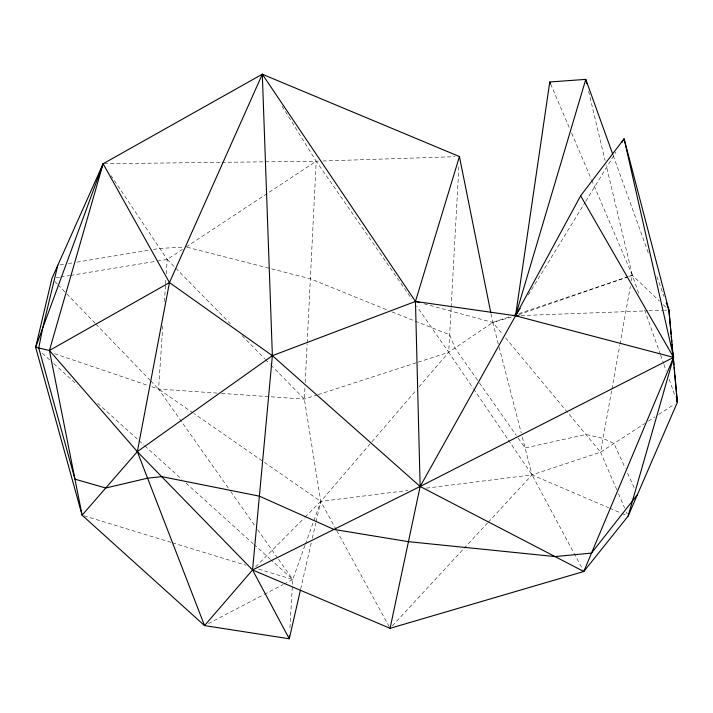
<?xml version="1.0" encoding="UTF-8"?>
<svg xmlns="http://www.w3.org/2000/svg" width="713" height="713" viewBox="0 0 713 713"><rect width="100%" height="100%" fill="white"/><g stroke="black" fill="none" stroke-linecap="round" stroke-linejoin="round"><path stroke-width="0.53" stroke-dasharray="3.56 2.67" d="M336.233 529.723L320.77 501.408L304.38 399.102L304.977 386.954M305.2 382.542L307.116 343.907M307.178 342.801L316.198 161.227L281.047 104.481M451.115 308.203L448.7 352.267L472.96 387.952M451.177 307.098L458.949 165.407M289.915 627.805L292.749 579.509L305.075 545.142M162.778 325.93L158.571 389.066L230.13 490.633M164.409 301.554L165.514 284.942M165.585 283.836L165.879 279.407M166.254 273.863L167.216 259.461L111.13 175.71M616.754 489.733L600.578 452.185L611.709 390.216M611.906 389.12L619.775 345.342M619.971 344.245L630.39 286.252M631.379 280.779L632.36 275.307L606.112 164.899M300.681 589.027L311.349 542.513M312.339 538.181L315.814 523.039M316.055 521.961L320.77 501.408L416.178 390.18M305.449 544.099L320.77 501.408L407.702 490.491M528.315 294.95L585.213 202.198M585.792 201.253L615.979 152.038M419.066 386.811L448.7 352.267L492.745 322.436L510.588 316.412M392.346 625.88L463.325 549.153M464.083 548.342L487.487 523.03M488.245 522.219L532.041 474.876L600.578 452.185L644.721 423.522M255.7 566.808L304.308 517.95M305.093 517.166L320.77 501.408L194.105 413.683M157.332 261.092L167.216 259.461L182.537 249.354M186.146 246.983L316.198 161.227L318.417 161.147M648.456 421.107L654.98 416.864M658.705 414.449L674.551 404.164M208.454 623.545L263.347 594.865M264.327 594.357L282.945 584.624M283.926 584.116L292.749 579.509L278.052 558.644M518.699 314.683L632.36 275.307L659.373 300.975M518.993 313.577L628.162 276.724M629.214 276.368L632.36 275.307L639.427 295.253M221.529 393.398L304.38 399.102L317.018 394.993M318.069 394.654L417.096 362.516M418.157 362.177L448.7 352.267L416.793 306.26M424.048 303.774L492.745 322.436L511.399 316.991M59.937 264.933L64.188 264.229M68.439 263.525L72.681 262.821M76.933 262.117L150.256 249.996M153.438 249.47L159.819 248.418L182.849 247.161M56.318 277.74L59.616 277.197M60.712 277.018L69.491 275.575M70.596 275.387L156.236 261.27M426.41 488.138L532.041 474.876L608.697 507.772M521.096 315.565L647.796 310.823M648.901 310.779L663.348 310.244M664.463 310.2L666.691 310.119M322.855 161.004L454.992 156.691M104.223 163.732L220.754 162.35M221.859 162.341L316.198 161.227L411.731 298.961M217.117 393.095L158.571 389.066L149.115 385.858M187.109 247.233L310.351 278.774L386.375 309.638M84.232 515.856L171.468 542.486M172.537 542.807L245.94 565.213M258.703 569.117L292.749 579.509L271.252 560.088M54.562 353.701L148.063 385.501M392.07 311.955L449.662 334.771L454.965 348.024L478.762 381.927M609.722 508.217L620.97 513.039M621.986 513.476L626.076 515.232M193.196 413.05L158.571 389.066L150.844 381.054M42.263 353.247L49.705 359.967M53.84 363.701L76.986 384.61M97.654 403.282L138.162 439.868M138.982 440.616L143.946 445.099M144.775 445.839L181.975 479.448M186.102 483.182L253.07 543.663M253.89 544.411L270.423 559.34M663.348 304.745L668.117 309.282M167.216 259.461L175.006 267.393M175.781 268.195L230.344 323.729M242.028 335.627L264.63 358.639M265.414 359.432L270.084 364.191M270.869 364.985L304.38 399.102M55.017 281.671L57.334 284.077M58.11 284.879L95.203 323.346M95.979 324.148L150.069 380.252M490.99 313.702L492.745 322.436L502.701 334.406M505.544 337.828L600.578 452.185M230.771 491.542L255.049 525.998M257.607 529.625L277.41 557.744M479.386 382.819L516.337 435.465M518.217 438.139L525.107 447.951L585.863 434.484L603.064 438.361L613.964 443.495L625.319 468.272M473.584 388.861L507.79 439.19M508.414 440.108L532.041 474.876L583.27 570.525M336.768 530.695L390.073 628.331M627.511 473.075L634.472 488.262M618.501 493.788L624.624 507.995M626.37 512.05L627.244 514.082M550.65 84.018L569.437 128.001M571.621 133.117L591.282 179.15M591.719 180.175L632.36 275.307M613.233 155.568L648.973 254.719M656.869 276.635L664.017 296.465M644.632 309.95L660.247 354.049M660.621 355.101L663.589 363.496M663.963 364.548L666.192 370.849M669.168 379.245L675.487 397.096M492.745 322.436L498.833 346.037M499.109 347.106L521.23 432.934M522.335 437.229L532.041 474.876M588.608 91.291L605.079 160.568"/><path stroke-width="1.07" d="M289.469 635.488L289.273 638.777L204.533 625.595L82.111 515.205L35.65 347.276L51.924 278.462L103.118 163.749L262.304 74.223L459.43 156.548L490.776 312.615M612.859 154.525L585.774 79.384L549.776 81.968L515.544 315.779L420.135 486.471L390.073 628.331L252.562 569.954L137.333 451.659L49.429 350.475L35.65 347.276L103.118 163.749L169.462 282.58L272.375 355.671L420.135 486.471L583.795 571.505L628.117 516.114L677.35 402.346L668.91 310.03L624.107 138.785L580.632 195.808L515.544 315.779L415.465 301.439L272.375 355.671L137.333 451.659L82.111 515.205L49.429 350.475L103.118 163.749M420.135 486.471L415.465 301.439L262.304 74.223L169.462 282.58L137.333 451.659L204.533 625.595L252.562 569.954L420.135 486.471L673.589 357.391L624.107 138.785L621.781 142.573M300.431 590.106L289.273 638.777L252.562 569.954L272.375 355.671L262.304 74.223M57.806 265.281L42.584 328.417L38.76 347.997L74.954 479.145L105.738 488.013L147.582 478.173L161.664 476.632L259.389 496.159L333.916 529.429L408.442 541.675L555.062 556.577L591.514 553.092L637.404 494.653M628.117 516.114L673.589 357.391L580.632 195.808M459.43 156.548L415.465 301.439L419.761 302.606M520.187 308.203L515.544 315.779L673.589 357.391L583.795 571.505L390.073 628.331M49.429 350.475L169.462 282.58M512.692 315.699L515.838 314.638M518.877 315.654L515.544 315.779L585.774 79.384L586.808 83.715M549.776 81.968L550.65 84.018M666.272 302.731L668.91 310.03L671.12 334.21M676.61 400.243L677.35 402.346L674.837 374.869M671.316 336.411L671.824 341.901M672.02 344.103L672.43 348.497M672.724 351.794L673.125 356.188M673.428 359.486L673.937 364.985M674.133 367.177L674.641 372.676"/></g></svg>
